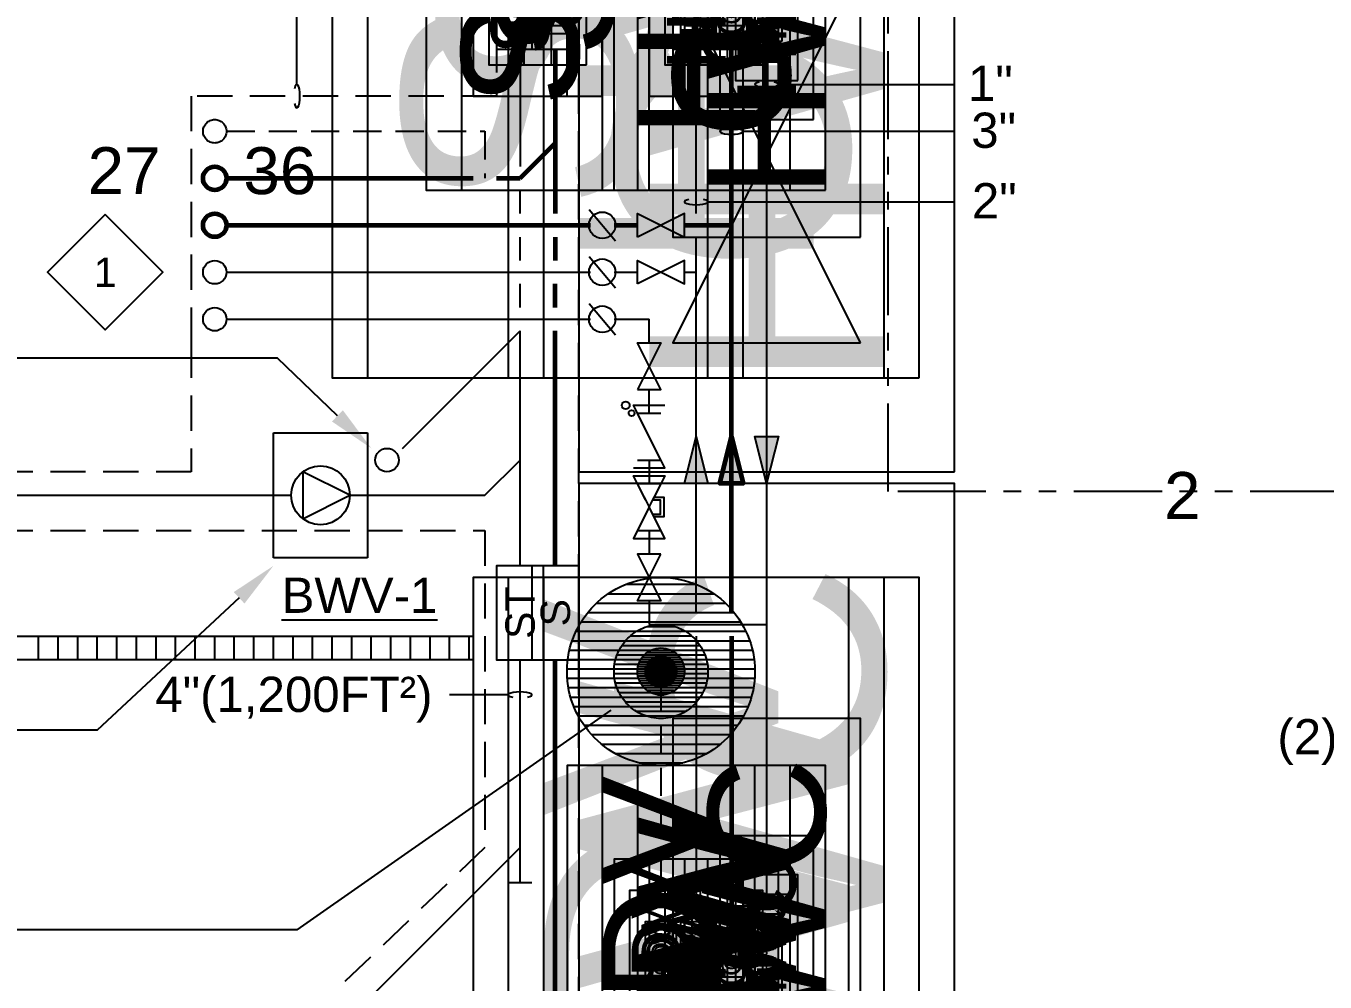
# Model space of a CAD drawing. Extents: x -3956 to 957, y -346 to 1886.
# Drawn here: x -3208.2 to -2876.4, y 486.4 to 730.7 of the extents above; entities that cross this region are included whole.
import ezdxf
from ezdxf.enums import TextEntityAlignment as Align

# ---------------------------------------------------------------- set-up
doc = ezdxf.new("R2010")
doc.units = 0
doc.header["$LTSCALE"] = 36
doc.header["$MEASUREMENT"] = 0
for name, pattern in [('HIDDEN', [0.375, 0.25, -0.125]), ('PHANTOM2', [1.25, 0.625, -0.125, 0.125, -0.125, 0.125, -0.125]), ('VENT', [0.3, 0.2, -0.1])]:
    doc.linetypes.add(name, pattern=pattern)
for name, color, linetype in [('G-ANNO-TEXT', 70, 'Continuous'), ('G-ANNO-TEXT @ 96', 70, 'Continuous'), ('P-GV-N', 5, 'VENT'), ('P-GV-N @ 1 (1)', 5, 'VENT'), ('P-GV-N @ 1 (2)', 5, 'VENT'), ('P-GV-N @ 12', 5, 'VENT'), ('P-GV-N @ 128', 5, 'VENT'), ('P-GV-N @ 16', 5, 'VENT'), ('P-GV-N @ 192', 5, 'VENT'), ('P-GV-N @ 2', 5, 'VENT'), ('P-GV-N @ 24', 5, 'VENT'), ('P-GV-N @ 384', 5, 'VENT'), ('P-GV-N @ 4', 5, 'VENT'), ('P-GV-N @ 48', 5, 'VENT'), ('P-GV-N @ 64', 5, 'VENT'), ('P-GV-N @ 768', 5, 'VENT'), ('P-GV-N @ 8', 5, 'VENT'), ('P-GV-N @ 96', 5, 'VENT'), ('P-HW-N', 1, 'Continuous'), ('P-HW-N @ 1 (1)', 1, 'Continuous'), ('P-HW-N @ 1 (2)', 1, 'Continuous'), ('P-HW-N @ 128', 1, 'Continuous'), ('P-HW-N @ 192', 1, 'Continuous'), ('P-HW-N @ 384', 1, 'Continuous'), ('P-HW-N @ 48', 1, 'Continuous'), ('P-HW-N @ 64', 1, 'Continuous'), ('P-HW-N @ 768', 1, 'Continuous'), ('P-HW-N @ 96', 1, 'Continuous'), ('P-HWC-N', 2, 'Continuous'), ('P-HWC-N @ 1 (1)', 2, 'Continuous'), ('P-HWC-N @ 1 (2)', 2, 'Continuous'), ('P-HWC-N @ 12', 2, 'Continuous'), ('P-HWC-N @ 128', 2, 'Continuous'), ('P-HWC-N @ 16', 2, 'Continuous'), ('P-HWC-N @ 192', 2, 'Continuous'), ('P-HWC-N @ 2', 2, 'Continuous'), ('P-HWC-N @ 24', 2, 'Continuous'), ('P-HWC-N @ 384', 2, 'Continuous'), ('P-HWC-N @ 4', 2, 'Continuous'), ('P-HWC-N @ 48', 2, 'Continuous'), ('P-HWC-N @ 64', 2, 'Continuous'), ('P-HWC-N @ 768', 2, 'Continuous'), ('P-HWC-N @ 8', 2, 'Continuous'), ('P-HWC-N @ 96', 2, 'Continuous'), ('P-SANV-N', 5, 'VENT'), ('P-SANV-N @ 96', 5, 'VENT'), ('P-STRM-N', 2, 'Continuous'), ('P-STRM-N @ 1 (1)', 2, 'Continuous'), ('P-STRM-N @ 1 (2)', 2, 'Continuous'), ('P-STRM-N @ 128', 2, 'Continuous'), ('P-STRM-N @ 192', 2, 'Continuous'), ('P-STRM-N @ 384', 2, 'Continuous'), ('P-STRM-N @ 48', 2, 'Continuous'), ('P-STRM-N @ 64', 2, 'Continuous'), ('P-STRM-N @ 768', 2, 'Continuous'), ('P-STRM-N @ 96', 2, 'Continuous')]:
    doc.layers.add(name, color=color, linetype=linetype)
for name, color, linetype, lineweight in [('P-CW-N', 4, 'Continuous', 60), ('P-CW-N @ 1 (1)', 4, 'Continuous', 60), ('P-CW-N @ 1 (2)', 4, 'Continuous', 60), ('P-CW-N @ 128', 4, 'Continuous', 60), ('P-CW-N @ 192', 4, 'Continuous', 60), ('P-CW-N @ 384', 4, 'Continuous', 60), ('P-CW-N @ 48', 4, 'Continuous', 60), ('P-CW-N @ 64', 4, 'Continuous', 60), ('P-CW-N @ 768', 4, 'Continuous', 60), ('P-CW-N @ 96', 4, 'Continuous', 60), ('P-GD-E', 43, 'Continuous', 25), ('P-SAN-N', 6, 'Continuous', 60), ('P-SAN-N @ 1 (1)', 6, 'Continuous', 60), ('P-SAN-N @ 1 (2)', 6, 'Continuous', 60), ('P-SAN-N @ 128', 6, 'Continuous', 60), ('P-SAN-N @ 192', 6, 'Continuous', 60), ('P-SAN-N @ 384', 6, 'Continuous', 60), ('P-SAN-N @ 48', 6, 'Continuous', 60), ('P-SAN-N @ 64', 6, 'Continuous', 60), ('P-SAN-N @ 768', 6, 'Continuous', 60), ('P-SAN-N @ 96', 6, 'Continuous', 60)]:
    doc.layers.add(name, color=color, linetype=linetype, lineweight=lineweight)
doc.layers.add('P-SAN-DFU', color=7, linetype='Continuous', plot=False)
doc.styles.add('Arial', font='arial.ttf')

# ---------------------------------------------------------------- blocks, each defined once
blk = doc.blocks.new('*U7')
blk.add_circle((0, 0), 0.0312)
blk = doc.blocks.new('DIAMOND TAG')
blk.add_lwpolyline([(0, -0.1533), (0.1533, 0), (0, 0.1533), (-0.1533, 0)], close=True)
at = {"style": 'Arial'}
blk.add_attdef('XXX', text='', height=0.0781, dxfattribs=at).set_placement((0, 0), align=Align.MIDDLE)
blk = doc.blocks.new('*U64')
at = {"layer": 'DEFPOINTS'}
blk.add_lwpolyline([(-0.125, -0.0625), (0.125, -0.0625), (0.125, 0.0625), (-0.125, 0.0625)], close=True, dxfattribs=at)
at = {"style": 'Arial'}
blk.add_text('ST', height=0.078125, dxfattribs=at).set_placement((0, 0), align=Align.MIDDLE)
blk = doc.blocks.new('*U54')
at = {"layer": 'DEFPOINTS'}
blk.add_lwpolyline([(-0.125, -0.0625), (0.125, -0.0625), (0.125, 0.0625), (-0.125, 0.0625)], close=True, dxfattribs=at)
at = {"style": 'Arial'}
blk.add_text('S', height=0.07812, dxfattribs=at).set_placement((0, 0), align=Align.MIDDLE)
blk = doc.blocks.new('*U15')
at = {"layer": 'DEFPOINTS'}
blk.add_lwpolyline([(-0.15625, -0.0625), (0.15625, -0.0625), (0.15625, 0.0625), (-0.15625, 0.0625)], close=True, dxfattribs=at)
at = {"style": 'Arial'}
blk.add_text('HWC', height=0.078125, dxfattribs=at).set_placement((0, 0), align=Align.MIDDLE)
blk = doc.blocks.new('*U1452')
at = {"layer": 'P-HWC-N @ 1 (1)', "linetype": 'ByBlock', "lineweight": -2, "rotation": 90}
blk.add_blockref('*U15', (-3019, 736.74), dxfattribs=at)
at = {"layer": 'P-HWC-N @ 1 (2)', "linetype": 'ByBlock', "lineweight": -2, "rotation": 90}
blk.add_blockref('*U15', (-3019, 736.74), dxfattribs=at)
at = {"layer": 'P-HWC-N @ 128', "linetype": 'ByBlock', "lineweight": -2, "xscale": 128, "yscale": 128, "zscale": 128, "rotation": 90}
blk.add_blockref('*U15', (-3019, 736.74), dxfattribs=at)
at = {"layer": 'P-HWC-N @ 192', "linetype": 'ByBlock', "lineweight": -2, "xscale": 192, "yscale": 192, "zscale": 192, "rotation": 90}
blk.add_blockref('*U15', (-3019, 736.74), dxfattribs=at)
at = {"layer": 'P-HWC-N @ 384', "linetype": 'ByBlock', "lineweight": -2, "xscale": 384, "yscale": 384, "zscale": 384, "rotation": 90}
blk.add_blockref('*U15', (-3019, 736.74), dxfattribs=at)
at = {"layer": 'P-HWC-N @ 48', "linetype": 'ByBlock', "lineweight": -2, "xscale": 48, "yscale": 48, "zscale": 48, "rotation": 90}
blk.add_blockref('*U15', (-3019, 736.74), dxfattribs=at)
at = {"layer": 'P-HWC-N @ 64', "linetype": 'ByBlock', "lineweight": -2, "xscale": 64, "yscale": 64, "zscale": 64, "rotation": 90}
blk.add_blockref('*U15', (-3019, 736.74), dxfattribs=at)
at = {"layer": 'P-HWC-N @ 768', "linetype": 'ByBlock', "lineweight": -2, "xscale": 768, "yscale": 768, "zscale": 768, "rotation": 90}
blk.add_blockref('*U15', (-3019, 736.74), dxfattribs=at)
at = {"layer": 'P-HWC-N @ 96', "linetype": 'ByBlock', "lineweight": -2, "xscale": 96, "yscale": 96, "zscale": 96, "rotation": 90}
blk.add_blockref('*U15', (-3019, 736.74), dxfattribs=at)
blk = doc.blocks.new('*U10')
at = {"layer": 'DEFPOINTS'}
blk.add_lwpolyline([(-0.125, -0.0625), (0.125, -0.0625), (0.125, 0.0625), (-0.125, 0.0625)], close=True, dxfattribs=at)
at = {"style": 'Arial'}
blk.add_text('CW', height=0.078125, dxfattribs=at).set_placement((0, 0), align=Align.MIDDLE)
blk = doc.blocks.new('*U1453')
at = {"layer": 'P-CW-N @ 1 (1)', "linetype": 'ByBlock', "lineweight": -2, "rotation": 90}
blk.add_blockref('*U10', (-3028, 736.74), dxfattribs=at)
at = {"layer": 'P-CW-N @ 1 (2)', "linetype": 'ByBlock', "lineweight": -2, "rotation": 90}
blk.add_blockref('*U10', (-3028, 736.74), dxfattribs=at)
at = {"layer": 'P-CW-N @ 128', "linetype": 'ByBlock', "lineweight": -2, "xscale": 128, "yscale": 128, "zscale": 128, "rotation": 90}
blk.add_blockref('*U10', (-3028, 736.74), dxfattribs=at)
at = {"layer": 'P-CW-N @ 192', "linetype": 'ByBlock', "lineweight": -2, "xscale": 192, "yscale": 192, "zscale": 192, "rotation": 90}
blk.add_blockref('*U10', (-3028, 736.74), dxfattribs=at)
at = {"layer": 'P-CW-N @ 384', "linetype": 'ByBlock', "lineweight": -2, "xscale": 384, "yscale": 384, "zscale": 384, "rotation": 90}
blk.add_blockref('*U10', (-3028, 736.74), dxfattribs=at)
at = {"layer": 'P-CW-N @ 48', "linetype": 'ByBlock', "lineweight": -2, "xscale": 48, "yscale": 48, "zscale": 48, "rotation": 90}
blk.add_blockref('*U10', (-3028, 736.74), dxfattribs=at)
at = {"layer": 'P-CW-N @ 64', "linetype": 'ByBlock', "lineweight": -2, "xscale": 64, "yscale": 64, "zscale": 64, "rotation": 90}
blk.add_blockref('*U10', (-3028, 736.74), dxfattribs=at)
at = {"layer": 'P-CW-N @ 768', "linetype": 'ByBlock', "lineweight": -2, "xscale": 768, "yscale": 768, "zscale": 768, "rotation": 90}
blk.add_blockref('*U10', (-3028, 736.74), dxfattribs=at)
at = {"layer": 'P-CW-N @ 96', "linetype": 'ByBlock', "lineweight": -2, "xscale": 96, "yscale": 96, "zscale": 96, "rotation": 90}
blk.add_blockref('*U10', (-3028, 736.74), dxfattribs=at)
blk = doc.blocks.new('*U39')
at = {"layer": 'DEFPOINTS'}
blk.add_lwpolyline([(-0.125, -0.0625), (0.125, -0.0625), (0.125, 0.0625), (-0.125, 0.0625)], close=True, dxfattribs=at)
at = {"style": 'Arial'}
blk.add_text('HW', height=0.078125, dxfattribs=at).set_placement((0, 0), align=Align.MIDDLE)
blk = doc.blocks.new('*U1454')
at = {"layer": 'P-HW-N @ 1 (1)', "linetype": 'ByBlock', "lineweight": -2, "rotation": 90}
blk.add_blockref('*U39', (-3037, 736.74), dxfattribs=at)
at = {"layer": 'P-HW-N @ 1 (2)', "linetype": 'ByBlock', "lineweight": -2, "rotation": 90}
blk.add_blockref('*U39', (-3037, 736.74), dxfattribs=at)
at = {"layer": 'P-HW-N @ 128', "linetype": 'ByBlock', "lineweight": -2, "xscale": 128, "yscale": 128, "zscale": 128, "rotation": 90}
blk.add_blockref('*U39', (-3037, 736.74), dxfattribs=at)
at = {"layer": 'P-HW-N @ 192', "linetype": 'ByBlock', "lineweight": -2, "xscale": 192, "yscale": 192, "zscale": 192, "rotation": 90}
blk.add_blockref('*U39', (-3037, 736.74), dxfattribs=at)
at = {"layer": 'P-HW-N @ 384', "linetype": 'ByBlock', "lineweight": -2, "xscale": 384, "yscale": 384, "zscale": 384, "rotation": 90}
blk.add_blockref('*U39', (-3037, 736.74), dxfattribs=at)
at = {"layer": 'P-HW-N @ 48', "linetype": 'ByBlock', "lineweight": -2, "xscale": 48, "yscale": 48, "zscale": 48, "rotation": 90}
blk.add_blockref('*U39', (-3037, 736.74), dxfattribs=at)
at = {"layer": 'P-HW-N @ 64', "linetype": 'ByBlock', "lineweight": -2, "xscale": 64, "yscale": 64, "zscale": 64, "rotation": 90}
blk.add_blockref('*U39', (-3037, 736.74), dxfattribs=at)
at = {"layer": 'P-HW-N @ 768', "linetype": 'ByBlock', "lineweight": -2, "xscale": 768, "yscale": 768, "zscale": 768, "rotation": 90}
blk.add_blockref('*U39', (-3037, 736.74), dxfattribs=at)
at = {"layer": 'P-HW-N @ 96', "linetype": 'ByBlock', "lineweight": -2, "xscale": 96, "yscale": 96, "zscale": 96, "rotation": 90}
blk.add_blockref('*U39', (-3037, 736.74), dxfattribs=at)
blk = doc.blocks.new('*U1455')
at = {"layer": 'P-SAN-N @ 1 (1)', "linetype": 'ByBlock', "lineweight": -2, "rotation": 90}
blk.add_blockref('*U54', (-3073, 736.74), dxfattribs=at)
at = {"layer": 'P-SAN-N @ 1 (2)', "linetype": 'ByBlock', "lineweight": -2, "rotation": 90}
blk.add_blockref('*U54', (-3073, 736.74), dxfattribs=at)
at = {"layer": 'P-SAN-N @ 128', "linetype": 'ByBlock', "lineweight": -2, "xscale": 128, "yscale": 128, "zscale": 128, "rotation": 90}
blk.add_blockref('*U54', (-3073, 736.74), dxfattribs=at)
at = {"layer": 'P-SAN-N @ 192', "linetype": 'ByBlock', "lineweight": -2, "xscale": 192, "yscale": 192, "zscale": 192, "rotation": 90}
blk.add_blockref('*U54', (-3073, 736.74), dxfattribs=at)
at = {"layer": 'P-SAN-N @ 384', "linetype": 'ByBlock', "lineweight": -2, "xscale": 384, "yscale": 384, "zscale": 384, "rotation": 90}
blk.add_blockref('*U54', (-3073, 736.74), dxfattribs=at)
at = {"layer": 'P-SAN-N @ 48', "linetype": 'ByBlock', "lineweight": -2, "xscale": 48, "yscale": 48, "zscale": 48, "rotation": 90}
blk.add_blockref('*U54', (-3073, 736.74), dxfattribs=at)
at = {"layer": 'P-SAN-N @ 64', "linetype": 'ByBlock', "lineweight": -2, "xscale": 64, "yscale": 64, "zscale": 64, "rotation": 90}
blk.add_blockref('*U54', (-3073, 736.74), dxfattribs=at)
at = {"layer": 'P-SAN-N @ 768', "linetype": 'ByBlock', "lineweight": -2, "xscale": 768, "yscale": 768, "zscale": 768, "rotation": 90}
blk.add_blockref('*U54', (-3073, 736.74), dxfattribs=at)
at = {"layer": 'P-SAN-N @ 96', "linetype": 'ByBlock', "lineweight": -2, "xscale": 96, "yscale": 96, "zscale": 96, "rotation": 90}
blk.add_blockref('*U54', (-3073, 736.74), dxfattribs=at)
blk = doc.blocks.new('*U1456')
at = {"layer": 'P-STRM-N @ 1 (1)', "linetype": 'ByBlock', "lineweight": -2, "rotation": 90}
blk.add_blockref('*U64', (-3082, 736.74), dxfattribs=at)
at = {"layer": 'P-STRM-N @ 1 (2)', "linetype": 'ByBlock', "lineweight": -2, "rotation": 90}
blk.add_blockref('*U64', (-3082, 736.74), dxfattribs=at)
at = {"layer": 'P-STRM-N @ 128', "linetype": 'ByBlock', "lineweight": -2, "xscale": 128, "yscale": 128, "zscale": 128, "rotation": 90}
blk.add_blockref('*U64', (-3082, 736.74), dxfattribs=at)
at = {"layer": 'P-STRM-N @ 192', "linetype": 'ByBlock', "lineweight": -2, "xscale": 192, "yscale": 192, "zscale": 192, "rotation": 90}
blk.add_blockref('*U64', (-3082, 736.74), dxfattribs=at)
at = {"layer": 'P-STRM-N @ 384', "linetype": 'ByBlock', "lineweight": -2, "xscale": 384, "yscale": 384, "zscale": 384, "rotation": 90}
blk.add_blockref('*U64', (-3082, 736.74), dxfattribs=at)
at = {"layer": 'P-STRM-N @ 48', "linetype": 'ByBlock', "lineweight": -2, "xscale": 48, "yscale": 48, "zscale": 48, "rotation": 90}
blk.add_blockref('*U64', (-3082, 736.74), dxfattribs=at)
at = {"layer": 'P-STRM-N @ 64', "linetype": 'ByBlock', "lineweight": -2, "xscale": 64, "yscale": 64, "zscale": 64, "rotation": 90}
blk.add_blockref('*U64', (-3082, 736.74), dxfattribs=at)
at = {"layer": 'P-STRM-N @ 768', "linetype": 'ByBlock', "lineweight": -2, "xscale": 768, "yscale": 768, "zscale": 768, "rotation": 90}
blk.add_blockref('*U64', (-3082, 736.74), dxfattribs=at)
at = {"layer": 'P-STRM-N @ 96', "linetype": 'ByBlock', "lineweight": -2, "xscale": 96, "yscale": 96, "zscale": 96, "rotation": 90}
blk.add_blockref('*U64', (-3082, 736.74), dxfattribs=at)
blk = doc.blocks.new('*U6')
h = blk.add_hatch()
h.set_pattern_fill('ANSI31', color=256, scale=0.025, angle=135)
edge = h.paths.add_edge_path()
edge.add_arc((0, 0), 0.03125, 0, 360)
blk.add_circle((0, 0), 0.03125)
blk = doc.blocks.new('*U1515')
at = {"layer": 'P-GV-N @ 1 (1)'}
blk.add_blockref('*U6', (-3046, 565.74), dxfattribs=at)
at = {"layer": 'P-GV-N @ 1 (2)'}
blk.add_blockref('*U6', (-3046, 565.74), dxfattribs=at)
at = {"layer": 'P-GV-N @ 12', "xscale": 12, "yscale": 12, "zscale": 12}
blk.add_blockref('*U6', (-3046, 565.74), dxfattribs=at)
at = {"layer": 'P-GV-N @ 128', "xscale": 128, "yscale": 128, "zscale": 128}
blk.add_blockref('*U6', (-3046, 565.74), dxfattribs=at)
at = {"layer": 'P-GV-N @ 16', "xscale": 16, "yscale": 16, "zscale": 16}
blk.add_blockref('*U6', (-3046, 565.74), dxfattribs=at)
at = {"layer": 'P-GV-N @ 192', "xscale": 192, "yscale": 192, "zscale": 192}
blk.add_blockref('*U6', (-3046, 565.74), dxfattribs=at)
at = {"layer": 'P-GV-N @ 2', "xscale": 2, "yscale": 2, "zscale": 2}
blk.add_blockref('*U6', (-3046, 565.74), dxfattribs=at)
at = {"layer": 'P-GV-N @ 24', "xscale": 24, "yscale": 24, "zscale": 24}
blk.add_blockref('*U6', (-3046, 565.74), dxfattribs=at)
at = {"layer": 'P-GV-N @ 384', "xscale": 384, "yscale": 384, "zscale": 384}
blk.add_blockref('*U6', (-3046, 565.74), dxfattribs=at)
at = {"layer": 'P-GV-N @ 4', "xscale": 4, "yscale": 4, "zscale": 4}
blk.add_blockref('*U6', (-3046, 565.74), dxfattribs=at)
at = {"layer": 'P-GV-N @ 48', "xscale": 48, "yscale": 48, "zscale": 48}
blk.add_blockref('*U6', (-3046, 565.74), dxfattribs=at)
at = {"layer": 'P-GV-N @ 64', "xscale": 64, "yscale": 64, "zscale": 64}
blk.add_blockref('*U6', (-3046, 565.74), dxfattribs=at)
at = {"layer": 'P-GV-N @ 768', "xscale": 768, "yscale": 768, "zscale": 768}
blk.add_blockref('*U6', (-3046, 565.74), dxfattribs=at)
at = {"layer": 'P-GV-N @ 8', "xscale": 8, "yscale": 8, "zscale": 8}
blk.add_blockref('*U6', (-3046, 565.74), dxfattribs=at)
at = {"layer": 'P-GV-N @ 96', "xscale": 96, "yscale": 96, "zscale": 96}
blk.add_blockref('*U6', (-3046, 565.74), dxfattribs=at)
blk = doc.blocks.new('BACKWATER VALVE')
blk.add_lwpolyline([(0.078125, 0), (-0.046875, 0.0625), (-0.046875, -0.0625)], close=True)
blk.add_circle((0, 0), 0.078125)
blk = doc.blocks.new('*U72')
at = {"layer": 'DEFPOINTS'}
blk.add_lwpolyline([(-0.125, -0.0625), (0.125, -0.0625), (0.125, 0.0625), (-0.125, 0.0625)], close=True, dxfattribs=at)
at = {"style": 'Arial'}
blk.add_text('GDV', height=0.078125, dxfattribs=at).set_placement((0, 0), align=Align.MIDDLE)
blk = doc.blocks.new('*U1598')
at = {"layer": 'P-GV-N @ 1 (1)', "linetype": 'ByBlock', "lineweight": -2, "rotation": 90}
blk.add_blockref('*U72', (-3046, 493.74), dxfattribs=at)
at = {"layer": 'P-GV-N @ 1 (2)', "linetype": 'ByBlock', "lineweight": -2, "rotation": 90}
blk.add_blockref('*U72', (-3046, 493.74), dxfattribs=at)
at = {"layer": 'P-GV-N @ 128', "linetype": 'ByBlock', "lineweight": -2, "xscale": 128, "yscale": 128, "zscale": 128, "rotation": 90}
blk.add_blockref('*U72', (-3046, 493.74), dxfattribs=at)
at = {"layer": 'P-GV-N @ 192', "linetype": 'ByBlock', "lineweight": -2, "xscale": 192, "yscale": 192, "zscale": 192, "rotation": 90}
blk.add_blockref('*U72', (-3046, 493.74), dxfattribs=at)
at = {"layer": 'P-GV-N @ 384', "linetype": 'ByBlock', "lineweight": -2, "xscale": 384, "yscale": 384, "zscale": 384, "rotation": 90}
blk.add_blockref('*U72', (-3046, 493.74), dxfattribs=at)
at = {"layer": 'P-GV-N @ 48', "linetype": 'ByBlock', "lineweight": -2, "xscale": 48, "yscale": 48, "zscale": 48, "rotation": 90}
blk.add_blockref('*U72', (-3046, 493.74), dxfattribs=at)
at = {"layer": 'P-GV-N @ 64', "linetype": 'ByBlock', "lineweight": -2, "xscale": 64, "yscale": 64, "zscale": 64, "rotation": 90}
blk.add_blockref('*U72', (-3046, 493.74), dxfattribs=at)
at = {"layer": 'P-GV-N @ 768', "linetype": 'ByBlock', "lineweight": -2, "xscale": 768, "yscale": 768, "zscale": 768, "rotation": 90}
blk.add_blockref('*U72', (-3046, 493.74), dxfattribs=at)
at = {"layer": 'P-GV-N @ 96', "linetype": 'ByBlock', "lineweight": -2, "xscale": 96, "yscale": 96, "zscale": 96, "rotation": 90}
blk.add_blockref('*U72', (-3046, 493.74), dxfattribs=at)
blk = doc.blocks.new('*U1599')
at = {"layer": 'P-HWC-N @ 1 (1)', "linetype": 'ByBlock', "lineweight": -2, "rotation": 90}
blk.add_blockref('*U15', (-3019, 493.74), dxfattribs=at)
at = {"layer": 'P-HWC-N @ 1 (2)', "linetype": 'ByBlock', "lineweight": -2, "rotation": 90}
blk.add_blockref('*U15', (-3019, 493.74), dxfattribs=at)
at = {"layer": 'P-HWC-N @ 128', "linetype": 'ByBlock', "lineweight": -2, "xscale": 128, "yscale": 128, "zscale": 128, "rotation": 90}
blk.add_blockref('*U15', (-3019, 493.74), dxfattribs=at)
at = {"layer": 'P-HWC-N @ 192', "linetype": 'ByBlock', "lineweight": -2, "xscale": 192, "yscale": 192, "zscale": 192, "rotation": 90}
blk.add_blockref('*U15', (-3019, 493.74), dxfattribs=at)
at = {"layer": 'P-HWC-N @ 384', "linetype": 'ByBlock', "lineweight": -2, "xscale": 384, "yscale": 384, "zscale": 384, "rotation": 90}
blk.add_blockref('*U15', (-3019, 493.74), dxfattribs=at)
at = {"layer": 'P-HWC-N @ 48', "linetype": 'ByBlock', "lineweight": -2, "xscale": 48, "yscale": 48, "zscale": 48, "rotation": 90}
blk.add_blockref('*U15', (-3019, 493.74), dxfattribs=at)
at = {"layer": 'P-HWC-N @ 64', "linetype": 'ByBlock', "lineweight": -2, "xscale": 64, "yscale": 64, "zscale": 64, "rotation": 90}
blk.add_blockref('*U15', (-3019, 493.74), dxfattribs=at)
at = {"layer": 'P-HWC-N @ 768', "linetype": 'ByBlock', "lineweight": -2, "xscale": 768, "yscale": 768, "zscale": 768, "rotation": 90}
blk.add_blockref('*U15', (-3019, 493.74), dxfattribs=at)
at = {"layer": 'P-HWC-N @ 96', "linetype": 'ByBlock', "lineweight": -2, "xscale": 96, "yscale": 96, "zscale": 96, "rotation": 90}
blk.add_blockref('*U15', (-3019, 493.74), dxfattribs=at)
blk = doc.blocks.new('*U1600')
at = {"layer": 'P-CW-N @ 1 (1)', "linetype": 'ByBlock', "lineweight": -2, "rotation": 90}
blk.add_blockref('*U10', (-3028, 493.74), dxfattribs=at)
at = {"layer": 'P-CW-N @ 1 (2)', "linetype": 'ByBlock', "lineweight": -2, "rotation": 90}
blk.add_blockref('*U10', (-3028, 493.74), dxfattribs=at)
at = {"layer": 'P-CW-N @ 128', "linetype": 'ByBlock', "lineweight": -2, "xscale": 128, "yscale": 128, "zscale": 128, "rotation": 90}
blk.add_blockref('*U10', (-3028, 493.74), dxfattribs=at)
at = {"layer": 'P-CW-N @ 192', "linetype": 'ByBlock', "lineweight": -2, "xscale": 192, "yscale": 192, "zscale": 192, "rotation": 90}
blk.add_blockref('*U10', (-3028, 493.74), dxfattribs=at)
at = {"layer": 'P-CW-N @ 384', "linetype": 'ByBlock', "lineweight": -2, "xscale": 384, "yscale": 384, "zscale": 384, "rotation": 90}
blk.add_blockref('*U10', (-3028, 493.74), dxfattribs=at)
at = {"layer": 'P-CW-N @ 48', "linetype": 'ByBlock', "lineweight": -2, "xscale": 48, "yscale": 48, "zscale": 48, "rotation": 90}
blk.add_blockref('*U10', (-3028, 493.74), dxfattribs=at)
at = {"layer": 'P-CW-N @ 64', "linetype": 'ByBlock', "lineweight": -2, "xscale": 64, "yscale": 64, "zscale": 64, "rotation": 90}
blk.add_blockref('*U10', (-3028, 493.74), dxfattribs=at)
at = {"layer": 'P-CW-N @ 768', "linetype": 'ByBlock', "lineweight": -2, "xscale": 768, "yscale": 768, "zscale": 768, "rotation": 90}
blk.add_blockref('*U10', (-3028, 493.74), dxfattribs=at)
at = {"layer": 'P-CW-N @ 96', "linetype": 'ByBlock', "lineweight": -2, "xscale": 96, "yscale": 96, "zscale": 96, "rotation": 90}
blk.add_blockref('*U10', (-3028, 493.74), dxfattribs=at)
blk = doc.blocks.new('*U1601')
at = {"layer": 'P-HW-N @ 1 (1)', "linetype": 'ByBlock', "lineweight": -2, "rotation": 90}
blk.add_blockref('*U39', (-3037, 493.74), dxfattribs=at)
at = {"layer": 'P-HW-N @ 1 (2)', "linetype": 'ByBlock', "lineweight": -2, "rotation": 90}
blk.add_blockref('*U39', (-3037, 493.74), dxfattribs=at)
at = {"layer": 'P-HW-N @ 128', "linetype": 'ByBlock', "lineweight": -2, "xscale": 128, "yscale": 128, "zscale": 128, "rotation": 90}
blk.add_blockref('*U39', (-3037, 493.74), dxfattribs=at)
at = {"layer": 'P-HW-N @ 192', "linetype": 'ByBlock', "lineweight": -2, "xscale": 192, "yscale": 192, "zscale": 192, "rotation": 90}
blk.add_blockref('*U39', (-3037, 493.74), dxfattribs=at)
at = {"layer": 'P-HW-N @ 384', "linetype": 'ByBlock', "lineweight": -2, "xscale": 384, "yscale": 384, "zscale": 384, "rotation": 90}
blk.add_blockref('*U39', (-3037, 493.74), dxfattribs=at)
at = {"layer": 'P-HW-N @ 48', "linetype": 'ByBlock', "lineweight": -2, "xscale": 48, "yscale": 48, "zscale": 48, "rotation": 90}
blk.add_blockref('*U39', (-3037, 493.74), dxfattribs=at)
at = {"layer": 'P-HW-N @ 64', "linetype": 'ByBlock', "lineweight": -2, "xscale": 64, "yscale": 64, "zscale": 64, "rotation": 90}
blk.add_blockref('*U39', (-3037, 493.74), dxfattribs=at)
at = {"layer": 'P-HW-N @ 768', "linetype": 'ByBlock', "lineweight": -2, "xscale": 768, "yscale": 768, "zscale": 768, "rotation": 90}
blk.add_blockref('*U39', (-3037, 493.74), dxfattribs=at)
at = {"layer": 'P-HW-N @ 96', "linetype": 'ByBlock', "lineweight": -2, "xscale": 96, "yscale": 96, "zscale": 96, "rotation": 90}
blk.add_blockref('*U39', (-3037, 493.74), dxfattribs=at)
blk = doc.blocks.new('*U91')
for p, q in [((-0.0625, 0), (-0.09375, 0)), ((0.0625, 0), (0.09375, 0))]:
    blk.add_line(p, q)
at = {"linetype": 'Continuous'}
for points in [[(-0.21875, 0.03125), (-0.09375, -0.03125), (-0.09375, 0.03125), (-0.21875, -0.03125), (-0.21875, 0.03125)], [(-0.0195, -0.00975), (-0.0625, -0.03125), (-0.0625, 0.03125), (-0.0195, 0.00975)], [(0.0195, -0.00975), (0.0625, -0.03125), (0.0625, 0.03125), (0.0195, 0.00975)], [(0.21875, 0.03125), (0.09375, -0.03125), (0.09375, 0.03125), (0.21875, -0.03125), (0.21875, 0.03125)], [(-0.0195, 0.00975), (-0.0195, 0.02925), (0.0195, 0.02925), (0.0195, 0.00975)], [(-0.0195, -0.00975), (0, 0), (-0.0195, 0.00975)], [(0.0195, 0.00975), (0, 0), (0.0195, -0.00975)]]:
    blk.add_lwpolyline(points, dxfattribs=at)
blk = doc.blocks.new('*U1631')
at = {"layer": 'P-HWC-N @ 1 (1)', "rotation": 270}
blk.add_blockref('*U91', (-3019, 817.74), dxfattribs=at)
at = {"layer": 'P-HWC-N @ 1 (2)', "rotation": 270}
blk.add_blockref('*U91', (-3019, 817.74), dxfattribs=at)
at = {"layer": 'P-HWC-N @ 12', "xscale": 12, "yscale": 12, "zscale": 12, "rotation": 270}
blk.add_blockref('*U91', (-3019, 817.74), dxfattribs=at)
at = {"layer": 'P-HWC-N @ 128', "xscale": 128, "yscale": 128, "zscale": 128, "rotation": 270}
blk.add_blockref('*U91', (-3019, 817.74), dxfattribs=at)
at = {"layer": 'P-HWC-N @ 16', "xscale": 16, "yscale": 16, "zscale": 16, "rotation": 270}
blk.add_blockref('*U91', (-3019, 817.74), dxfattribs=at)
at = {"layer": 'P-HWC-N @ 192', "xscale": 192, "yscale": 192, "zscale": 192, "rotation": 270}
blk.add_blockref('*U91', (-3019, 817.74), dxfattribs=at)
at = {"layer": 'P-HWC-N @ 2', "xscale": 2, "yscale": 2, "zscale": 2, "rotation": 270}
blk.add_blockref('*U91', (-3019, 817.74), dxfattribs=at)
at = {"layer": 'P-HWC-N @ 24', "xscale": 24, "yscale": 24, "zscale": 24, "rotation": 270}
blk.add_blockref('*U91', (-3019, 817.74), dxfattribs=at)
at = {"layer": 'P-HWC-N @ 384', "xscale": 384, "yscale": 384, "zscale": 384, "rotation": 270}
blk.add_blockref('*U91', (-3019, 817.74), dxfattribs=at)
at = {"layer": 'P-HWC-N @ 4', "xscale": 4, "yscale": 4, "zscale": 4, "rotation": 270}
blk.add_blockref('*U91', (-3019, 817.74), dxfattribs=at)
at = {"layer": 'P-HWC-N @ 48', "xscale": 48, "yscale": 48, "zscale": 48, "rotation": 270}
blk.add_blockref('*U91', (-3019, 817.74), dxfattribs=at)
at = {"layer": 'P-HWC-N @ 64', "xscale": 64, "yscale": 64, "zscale": 64, "rotation": 270}
blk.add_blockref('*U91', (-3019, 817.74), dxfattribs=at)
at = {"layer": 'P-HWC-N @ 768', "xscale": 768, "yscale": 768, "zscale": 768, "rotation": 270}
blk.add_blockref('*U91', (-3019, 817.74), dxfattribs=at)
at = {"layer": 'P-HWC-N @ 8', "xscale": 8, "yscale": 8, "zscale": 8, "rotation": 270}
blk.add_blockref('*U91', (-3019, 817.74), dxfattribs=at)
at = {"layer": 'P-HWC-N @ 96', "xscale": 96, "yscale": 96, "zscale": 96, "rotation": 270}
blk.add_blockref('*U91', (-3019, 817.74), dxfattribs=at)
blk = doc.blocks.new('PIPE-PLAN')
at = {"linetype": 'Continuous'}
for p, q in [((-0.09375, -0.03125), (-0.09375, 0.03125)), ((-0.09375, 0), (0, 0))]:
    blk.add_line(p, q, dxfattribs=at)
blk = doc.blocks.new('*U108')
blk.add_hatch(color=256).paths.add_polyline_path([(-0.125, 0), (0, -0.03125), (0, 0.03125)])
blk.add_lwpolyline([(-0.125, 0), (0, 0.03125), (0, -0.03125), (-0.125, 0)])
blk = doc.blocks.new('LeaderNoteBlock')
blk.add_ellipse((0, 0), major_axis=(1, 0), ratio=0.25, start_param=5.387521, end_param=10.320443)
blk = doc.blocks.new('*U31')
at = {"linetype": 'Continuous'}
blk.add_lwpolyline([(-0.0625, 0.0625, 0, 0.0273, 0), (-0.0041, 0.0625, 0, 0, 0), (-0.0041, 0.0625, 0, 0, 0), (0.0625, 0.0625, 0, 0, 0)], format="xyseb", dxfattribs=at)
blk.add_lwpolyline([(-0.0625, 0.0312), (-0.0625, -0.0312), (0.0625, 0.0312), (0.0625, -0.0312)], dxfattribs=at)
blk.add_circle((0.0625, 0.0469), 0.00781, dxfattribs=at)
blk = doc.blocks.new('*U1698')
at = {"layer": 'P-HWC-N @ 128', "xscale": 128, "yscale": 128, "zscale": 128, "rotation": 90}
blk.add_blockref('*U31', (-3049, 625.74), dxfattribs=at)
at = {"layer": 'P-HWC-N @ 96', "xscale": 96, "yscale": 96, "zscale": 96, "rotation": 90}
blk.add_blockref('*U31', (-3049, 625.74), dxfattribs=at)
blk = doc.blocks.new('*U32')
at = {"linetype": 'Continuous'}
for points in [[(-0.0195, -0.0098), (-0.0625, -0.0313), (-0.0625, 0.0312), (-0.0195, 0.0098)], [(-0.0195, 0.0098), (-0.0195, 0.0293), (0.0195, 0.0293), (0.0195, 0.0098)], [(0.0195, -0.0098), (0.0625, -0.0313), (0.0625, 0.0312), (0.0195, 0.0098)], [(-0.0195, -0.0098), (0, 0), (-0.0195, 0.0098)], [(0.0195, 0.0098), (0, 0), (0.0195, -0.0098)]]:
    blk.add_lwpolyline(points, dxfattribs=at)
blk = doc.blocks.new('*U1699')
at = {"layer": 'P-HWC-N @ 128', "xscale": 128, "yscale": 128, "zscale": 128, "rotation": 269.9999994609443}
blk.add_blockref('*U32', (-3049, 607.74), dxfattribs=at)
at = {"layer": 'P-HWC-N @ 96', "xscale": 96, "yscale": 96, "zscale": 96, "rotation": 269.9999994609443}
blk.add_blockref('*U32', (-3049, 607.74), dxfattribs=at)
blk = doc.blocks.new('PLMB BALL VALVES')
at = {"linetype": 'Continuous'}
blk.add_lwpolyline([(-0.0625, -0.03125), (-0.0625, 0.03125), (0.0625, -0.03125), (0.0625, 0.03125), (-0.0625, -0.03125)], dxfattribs=at)

msp = doc.modelspace()

# ---------------------------------------------------------------- linework, layer by layer
at = {"color": 7, "linetype": 'Continuous'}
for p, q in [((-3064.37, 683.77), (-3057.63, 675.72)), ((-3064.37, 671.77), (-3057.63, 663.72)), ((-3064.37, 659.77), (-3057.63, 651.72))]:
    msp.add_line(p, q, dxfattribs=at)
at = {"linetype": 'Continuous'}
for points in [[(-3052, 676.74), (-3052, 682.74), (-3040, 676.74), (-3040, 682.74), (-3052, 676.74)], [(-3052, 664.74), (-3052, 670.74), (-3040, 664.74), (-3040, 670.74), (-3052, 664.74)]]:
    msp.add_lwpolyline(points, dxfattribs=at)
for centre in [(-3061, 679.74), (-3061, 667.74), (-3061, 655.74)]:
    msp.add_circle(centre, 3.38, dxfattribs=at)
at = {"layer": 'G-ANNO-TEXT', "linetype": 'HIDDEN'}
for p, q in [((-3067, 262.74), (-3067, 964.74)), ((-3088, 862.74), (-3088, 712.74)), ((-3088, 712.74), (-3166, 712.74)), ((-3166, 712.74), (-3166, 649.74)), ((-3166, 649.74), (-3166, 616.74)), ((-3166, 616.74), (-3337, 616.74)), ((-3310, 601.74), (-3091, 601.74)), ((-3091, 601.74), (-3091, 520.74)), ((-3091, 520.74), (-3163, 451.74))]:
    msp.add_line(p, q, dxfattribs=at)
at = {"layer": 'G-ANNO-TEXT', "linetype": 'PHANTOM2'}
for p, q in [((-2988, 611.74), (-2988, 835.74)), ((-2828, 611.74), (-2988, 611.74))]:
    msp.add_line(p, q, dxfattribs=at)
at = {"layer": 'G-ANNO-TEXT'}
for p, q in [((-3145, 626.74), (-3121, 626.74)), ((-3145, 594.74), (-3145, 626.74)), ((-3121, 626.74), (-3121, 594.74)), ((-3121, 594.74), (-3145, 594.74))]:
    msp.add_line(p, q, dxfattribs=at)
for points in [[(-3139, 715.74), (-3139, 757.74), (-3142, 757.74)], [(-3016, 715.74), (-2974, 715.74), (-2971, 715.74)], [(-3025, 703.74), (-2974, 703.74), (-2971, 703.74)], [(-3034, 685.74), (-2974, 685.74), (-2971, 685.74)], [(-3128.66, 631.05), (-3144, 645.74), (-3384, 645.74)], [(-3153.77, 584.55), (-3190, 550.74), (-3385, 550.74)], [(-3085, 559.74), (-3094, 559.74), (-3100, 559.74)], [(-3058.83, 555.86), (-3139, 499.74), (-3385, 499.74)]]:
    msp.add_lwpolyline(points, dxfattribs=at)
for points in [[(-3127.28, 632.49), (-3120, 622.74), (-3130.05, 629.6)], [(-3155.14, 586.02), (-3145, 592.74), (-3152.41, 583.09)], [(-3059.98, 557.5), (-3049, 562.74), (-3057.68, 554.22)]]:
    msp.add_solid(points, dxfattribs=at)
at = {"layer": 'P-CW-N'}
for p, q in [((-3028, 580.74), (-3028, 724.74)), ((-3157, 679.74), (-3064, 679.74)), ((-3058, 679.74), (-3052, 679.74)), ((-3040, 679.74), (-3028, 679.74)), ((-3028, 574.74), (-3028, 505.74))]:
    msp.add_line(p, q, dxfattribs=at)
at = {"layer": 'P-GD-E', "color": 7}
for p, q in [((-3205, 568.74), (-3205, 574.74)), ((-3200, 568.74), (-3200, 574.74)), ((-3195, 568.74), (-3195, 574.74)), ((-3190, 568.74), (-3190, 574.74)), ((-3185, 568.74), (-3185, 574.74)), ((-3180, 568.74), (-3180, 574.74)), ((-3175, 568.74), (-3175, 574.74)), ((-3170, 568.74), (-3170, 574.74)), ((-3165, 568.74), (-3165, 574.74)), ((-3160, 568.74), (-3160, 574.74)), ((-3155, 568.74), (-3155, 574.74)), ((-3150, 568.74), (-3150, 574.74)), ((-3145, 568.74), (-3145, 574.74)), ((-3140, 568.74), (-3140, 574.74)), ((-3135, 568.74), (-3135, 574.74)), ((-3130, 568.74), (-3130, 574.74)), ((-3125, 568.74), (-3125, 574.74)), ((-3120, 568.74), (-3120, 574.74)), ((-3115, 568.74), (-3115, 574.74)), ((-3110, 568.74), (-3110, 574.74)), ((-3105, 568.74), (-3105, 574.74)), ((-3100, 568.74), (-3100, 574.74)), ((-3095, 568.74), (-3095, 574.74))]:
    msp.add_line(p, q, dxfattribs=at)
at = {"layer": 'P-GD-E'}
msp.add_lwpolyline([(-3094, 568.74), (-3331, 568.74), (-3331, 574.74), (-3094, 574.74)], close=True, dxfattribs=at)
at = {"layer": 'P-GV-N'}
msp.add_line((-3046, 562.74), (-3046, 505.74), dxfattribs=at)
at = {"layer": 'P-HW-N'}
for p, q in [((-3037, 682.74), (-3037, 724.74)), ((-3037, 580.74), (-3037, 676.74)), ((-3157, 667.74), (-3064, 667.74)), ((-3058, 667.74), (-3052, 667.74)), ((-3040, 667.74), (-3037, 667.74)), ((-3037, 574.74), (-3037, 505.74))]:
    msp.add_line(p, q, dxfattribs=at)
at = {"layer": 'P-HWC-N'}
for p, q in [((-3019, 721.77), (-3019, 508.72)), ((-3157, 655.74), (-3064, 655.74)), ((-3058, 655.74), (-3049, 655.74)), ((-3049, 649.74), (-3049, 655.74)), ((-3049, 631.74), (-3049, 637.74)), ((-3049, 619.74), (-3049, 613.74)), ((-3049, 601.74), (-3049, 595.74)), ((-3049, 583.74), (-3049, 577.74)), ((-3049, 577.74), (-3019, 577.74))]:
    msp.add_line(p, q, dxfattribs=at)
at = {"layer": 'P-SAN-N'}
for p, q in [((-3073, 724.74), (-3073, 682.74)), ((-3082, 691.74), (-3073, 700.74)), ((-3157, 691.74), (-3094, 691.74)), ((-3088, 691.74), (-3082, 691.74)), ((-3073, 676.74), (-3073, 670.74)), ((-3073, 658.74), (-3073, 664.74)), ((-3073, 592.74), (-3073, 652.74)), ((-3073, 454.74), (-3073, 568.74))]:
    msp.add_line(p, q, dxfattribs=at)
at = {"layer": 'P-SANV-N'}
for p, q in [((-3157, 703.74), (-3091, 703.74)), ((-3091, 703.74), (-3091, 691.74))]:
    msp.add_line(p, q, dxfattribs=at)
at = {"layer": 'P-STRM-N'}
for p, q in [((-3082, 724.74), (-3082, 694.74)), ((-3082, 682.74), (-3082, 688.74)), ((-3082, 670.74), (-3082, 676.74)), ((-3082, 658.74), (-3082, 664.74)), ((-3112, 622.74), (-3082, 652.74)), ((-3082, 592.74), (-3082, 652.74)), ((-3091, 610.74), (-3082, 619.74)), ((-3310, 610.74), (-3140.5, 610.74)), ((-3125.5, 610.74), (-3091, 610.74)), ((-3082, 520.74), (-3082, 568.74)), ((-3145, 457.74), (-3082, 520.74))]:
    msp.add_line(p, q, dxfattribs=at)

# ---------------------------------------------------------------- block references
at = {"layer": 'G-ANNO-TEXT', "xscale": 3, "yscale": 3, "zscale": 3}
for p, rotation in [((-3139, 712.74), 270), ((-3019, 715.74), 180), ((-3028, 703.74), 180), ((-3037, 685.74), 180)]:
    msp.add_blockref('LeaderNoteBlock', p, dxfattribs=dict(at, rotation=rotation))
msp.add_blockref('LeaderNoteBlock', (-3082, 559.74), dxfattribs=at)
at = {"layer": 'G-ANNO-TEXT @ 96'}
ref = msp.add_blockref('DIAMOND TAG', (-3188, 667.74), dxfattribs=dict(at, xscale=96, yscale=96, zscale=96, rotation=180))
ref.add_attrib('XXX', '1', dxfattribs={"layer": '0', "height": 7.5, "style": 'Arial'}).set_placement((-3188, 667.74), align=Align.MIDDLE)
at = {"layer": 'P-CW-N'}
for name in ['*U1453', '*U1600']:
    msp.add_blockref(name, (0, 0), dxfattribs=at)
at = {"layer": 'P-CW-N @ 96', "xscale": 96, "yscale": 96, "zscale": 96}
for name, p, rotation in [('*U7', (-3160, 679.74), 180), ('*U108', (-3028, 613.74), 270)]:
    msp.add_blockref(name, p, dxfattribs=dict(at, rotation=rotation))
at = {"layer": 'P-GV-N'}
for name in ['*U1598', '*U1515']:
    msp.add_blockref(name, (0, 0), dxfattribs=at)
at = {"layer": 'P-HW-N'}
for name in ['*U1454', '*U1601']:
    msp.add_blockref(name, (0, 0), dxfattribs=at)
at = {"layer": 'P-HW-N @ 96', "xscale": 96, "yscale": 96, "zscale": 96}
for name, p, rotation in [('*U7', (-3160, 667.74), 180), ('*U108', (-3037, 613.74), 270)]:
    msp.add_blockref(name, p, dxfattribs=dict(at, rotation=rotation))
at = {"layer": 'P-HWC-N'}
for name in ['*U1631', '*U1452', '*U1698', '*U1699', '*U1599']:
    msp.add_blockref(name, (0, 0), dxfattribs=at)
at = {"layer": 'P-HWC-N @ 96', "yscale": 96, "zscale": 96}
for name, p, xscale, rotation in [('*U7', (-3160, 655.74), 96, 180), ('PLMB BALL VALVES', (-3049, 643.74), -96, 270), ('*U108', (-3019, 625.74), 96, 89.99999999999999), ('PLMB BALL VALVES', (-3049, 589.74), -96, 90)]:
    msp.add_blockref(name, p, dxfattribs=dict(at, xscale=xscale, rotation=rotation))
at = {"layer": 'P-SAN-N'}
msp.add_blockref('*U1455', (0, 0), dxfattribs=at)
at = {"layer": 'P-SAN-N @ 96', "xscale": 96, "yscale": 96, "zscale": 96, "rotation": 180}
msp.add_blockref('*U7', (-3160, 691.74), dxfattribs=at)
at = {"layer": 'P-SAN-N @ 96', "linetype": 'ByBlock', "lineweight": -2, "xscale": 96, "yscale": 96, "zscale": 96, "rotation": 90}
msp.add_blockref('*U54', (-3073, 580.74), dxfattribs=at)
at = {"layer": 'P-SANV-N @ 96', "xscale": 96, "yscale": 96, "zscale": 96, "rotation": 180}
msp.add_blockref('*U7', (-3160, 703.74), dxfattribs=at)
at = {"layer": 'P-STRM-N'}
msp.add_blockref('*U1456', (0, 0), dxfattribs=at)
at = {"layer": 'P-STRM-N @ 96', "xscale": 96, "yscale": 96, "zscale": 96}
for name, p in [('*U7', (-3116, 619.74)), ('BACKWATER VALVE', (-3133, 610.74))]:
    msp.add_blockref(name, p, dxfattribs=at)
at = {"layer": 'P-STRM-N @ 96', "linetype": 'ByBlock', "lineweight": -2, "xscale": 96, "yscale": 96, "zscale": 96, "rotation": 90}
msp.add_blockref('*U64', (-3082, 580.74), dxfattribs=at)
at = {"layer": 'P-STRM-N @ 96', "xscale": 96, "yscale": 96, "zscale": 96, "rotation": 90}
msp.add_blockref('PIPE-PLAN', (-3082, 520.74), dxfattribs=at)

# ---------------------------------------------------------------- texts
at = {"layer": 'G-ANNO-TEXT', "style": 'Arial'}
for s, p in [('1"', (-2967.57, 711.51)), ('3"', (-2966.73, 699.52)), ('2"', (-2966.57, 681.51)), ('%%UBWV-1', (-3142.92, 580.71)), ('4"(1,200FT²)', (-3175.19, 555.39))]:
    msp.add_text(s, height=9, dxfattribs=at).set_placement(p)
at = {"layer": 'G-ANNO-TEXT', "insert": (-2824, 553.57), "char_height": 9, "attachment_point": 3, "style": 'Arial'}
msp.add_mtext('(2)2"ST-UP', dxfattribs=at)
at = {"layer": 'P-SAN-DFU', "color": 3, "style": 'Arial'}
for s, p in [('27', (-3192.49, 687.69)), ('36', (-3152.7, 687.69))]:
    msp.add_text(s, height=12, dxfattribs=at).set_placement(p)
at = {"layer": 'P-SAN-DFU', "style": 'Arial'}
msp.add_text('2', height=12, dxfattribs=at).set_placement((-2917.49, 604.69))

doc.saveas('drawing.dxf')
